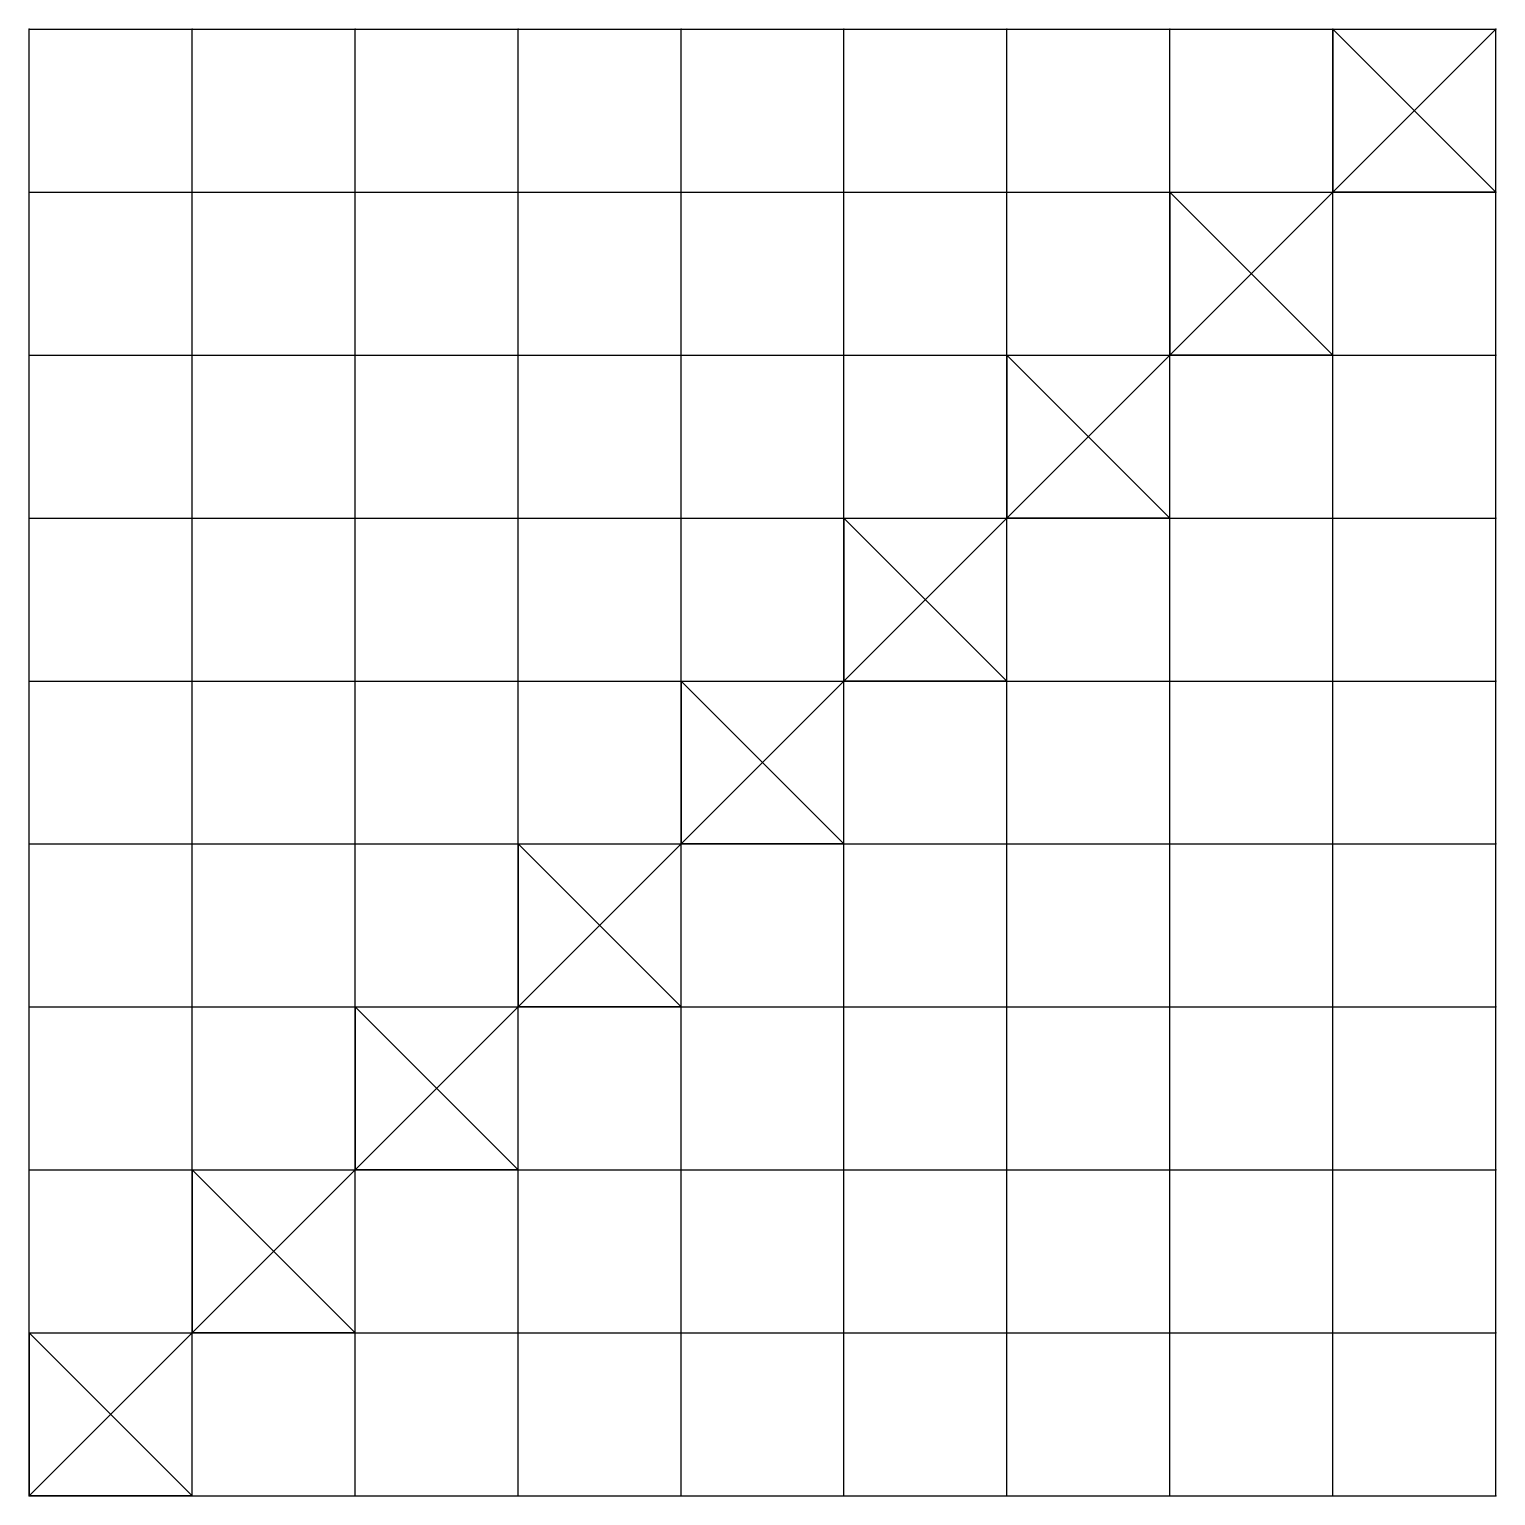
# Model space of a CAD drawing. Extents: x 0 to 90, y 0 to 90.
import ezdxf

# ---------------------------------------------------------------- set-up
doc = ezdxf.new("R2010")
doc.units = 0

msp = doc.modelspace()

# ---------------------------------------------------------------- linework, layer by layer
at = {"layer": 'DIAGONAL'}
for p, q in [((80, 80), (90, 90)), ((90, 80), (80, 90)), ((70, 70), (80, 80)), ((80, 70), (70, 80)), ((60, 60), (70, 70)), ((70, 60), (60, 70)), ((50, 50), (60, 60)), ((60, 50), (50, 60)), ((40, 40), (50, 50)), ((50, 40), (40, 50)), ((30, 30), (40, 40)), ((40, 30), (30, 40)), ((20, 20), (30, 30)), ((30, 20), (20, 30)), ((10, 10), (20, 20)), ((20, 10), (10, 20)), ((0, 0), (10, 10)), ((10, 0), (0, 10))]:
    msp.add_line(p, q, dxfattribs=at)
at = {"layer": 'DUPLICATE_REVERSED'}
for p, q in [((80, 90), (80, 80)), ((70, 80), (70, 70)), ((90, 80), (80, 80)), ((60, 70), (60, 60)), ((80, 70), (70, 70)), ((50, 60), (50, 50)), ((70, 60), (60, 60)), ((40, 50), (40, 40)), ((60, 50), (50, 50)), ((30, 40), (30, 30)), ((50, 40), (40, 40)), ((20, 30), (20, 20)), ((40, 30), (30, 30)), ((10, 20), (10, 10)), ((30, 20), (20, 20)), ((0, 10), (0, 0)), ((20, 10), (10, 10)), ((10, 0), (0, 0))]:
    msp.add_line(p, q, dxfattribs=at)
at = {"layer": 'GRID_HORIZONTAL'}
for p, q in [((0, 90), (10, 90)), ((10, 90), (20, 90)), ((20, 90), (30, 90)), ((30, 90), (40, 90)), ((40, 90), (50, 90)), ((50, 90), (60, 90)), ((60, 90), (70, 90)), ((70, 90), (80, 90)), ((80, 90), (90, 90)), ((0, 80), (10, 80)), ((10, 80), (20, 80)), ((20, 80), (30, 80)), ((30, 80), (40, 80)), ((40, 80), (50, 80)), ((50, 80), (60, 80)), ((60, 80), (70, 80)), ((70, 80), (80, 80)), ((80, 80), (90, 80)), ((0, 70), (10, 70)), ((10, 70), (20, 70)), ((20, 70), (30, 70)), ((30, 70), (40, 70)), ((40, 70), (50, 70)), ((50, 70), (60, 70)), ((60, 70), (70, 70)), ((70, 70), (80, 70)), ((80, 70), (90, 70)), ((0, 60), (10, 60)), ((10, 60), (20, 60)), ((20, 60), (30, 60)), ((30, 60), (40, 60)), ((40, 60), (50, 60)), ((50, 60), (60, 60)), ((60, 60), (70, 60)), ((70, 60), (80, 60)), ((80, 60), (90, 60)), ((0, 50), (10, 50)), ((10, 50), (20, 50)), ((20, 50), (30, 50)), ((30, 50), (40, 50)), ((40, 50), (50, 50)), ((50, 50), (60, 50)), ((60, 50), (70, 50)), ((70, 50), (80, 50)), ((80, 50), (90, 50)), ((0, 40), (10, 40)), ((10, 40), (20, 40)), ((20, 40), (30, 40)), ((30, 40), (40, 40)), ((40, 40), (50, 40)), ((50, 40), (60, 40)), ((60, 40), (70, 40)), ((70, 40), (80, 40)), ((80, 40), (90, 40)), ((0, 30), (10, 30)), ((10, 30), (20, 30)), ((20, 30), (30, 30)), ((30, 30), (40, 30)), ((40, 30), (50, 30)), ((50, 30), (60, 30)), ((60, 30), (70, 30)), ((70, 30), (80, 30)), ((80, 30), (90, 30)), ((0, 20), (10, 20)), ((10, 20), (20, 20)), ((20, 20), (30, 20)), ((30, 20), (40, 20)), ((40, 20), (50, 20)), ((50, 20), (60, 20)), ((60, 20), (70, 20)), ((70, 20), (80, 20)), ((80, 20), (90, 20)), ((0, 10), (10, 10)), ((10, 10), (20, 10)), ((20, 10), (30, 10)), ((30, 10), (40, 10)), ((40, 10), (50, 10)), ((50, 10), (60, 10)), ((60, 10), (70, 10)), ((70, 10), (80, 10)), ((80, 10), (90, 10)), ((0, 0), (10, 0)), ((10, 0), (20, 0)), ((20, 0), (30, 0)), ((30, 0), (40, 0)), ((40, 0), (50, 0)), ((50, 0), (60, 0)), ((60, 0), (70, 0)), ((70, 0), (80, 0)), ((80, 0), (90, 0))]:
    msp.add_line(p, q, dxfattribs=at)
at = {"layer": 'GRID_VERTICAL'}
for p, q in [((0, 80), (0, 90)), ((10, 80), (10, 90)), ((20, 80), (20, 90)), ((30, 80), (30, 90)), ((40, 80), (40, 90)), ((50, 80), (50, 90)), ((60, 80), (60, 90)), ((70, 80), (70, 90)), ((80, 80), (80, 90)), ((90, 80), (90, 90)), ((0, 70), (0, 80)), ((10, 70), (10, 80)), ((20, 70), (20, 80)), ((30, 70), (30, 80)), ((40, 70), (40, 80)), ((50, 70), (50, 80)), ((60, 70), (60, 80)), ((70, 70), (70, 80)), ((80, 70), (80, 80)), ((90, 70), (90, 80)), ((0, 60), (0, 70)), ((10, 60), (10, 70)), ((20, 60), (20, 70)), ((30, 60), (30, 70)), ((40, 60), (40, 70)), ((50, 60), (50, 70)), ((60, 60), (60, 70)), ((70, 60), (70, 70)), ((80, 60), (80, 70)), ((90, 60), (90, 70)), ((0, 50), (0, 60)), ((10, 50), (10, 60)), ((20, 50), (20, 60)), ((30, 50), (30, 60)), ((40, 50), (40, 60)), ((50, 50), (50, 60)), ((60, 50), (60, 60)), ((70, 50), (70, 60)), ((80, 50), (80, 60)), ((90, 50), (90, 60)), ((0, 40), (0, 50)), ((10, 40), (10, 50)), ((20, 40), (20, 50)), ((30, 40), (30, 50)), ((40, 40), (40, 50)), ((50, 40), (50, 50)), ((60, 40), (60, 50)), ((70, 40), (70, 50)), ((80, 40), (80, 50)), ((90, 40), (90, 50)), ((0, 30), (0, 40)), ((10, 30), (10, 40)), ((20, 30), (20, 40)), ((30, 30), (30, 40)), ((40, 30), (40, 40)), ((50, 30), (50, 40)), ((60, 30), (60, 40)), ((70, 30), (70, 40)), ((80, 30), (80, 40)), ((90, 30), (90, 40)), ((0, 20), (0, 30)), ((10, 20), (10, 30)), ((20, 20), (20, 30)), ((30, 20), (30, 30)), ((40, 20), (40, 30)), ((50, 20), (50, 30)), ((60, 20), (60, 30)), ((70, 20), (70, 30)), ((80, 20), (80, 30)), ((90, 20), (90, 30)), ((0, 10), (0, 20)), ((10, 10), (10, 20)), ((20, 10), (20, 20)), ((30, 10), (30, 20)), ((40, 10), (40, 20)), ((50, 10), (50, 20)), ((60, 10), (60, 20)), ((70, 10), (70, 20)), ((80, 10), (80, 20)), ((90, 10), (90, 20)), ((0, 0), (0, 10)), ((10, 0), (10, 10)), ((20, 0), (20, 10)), ((30, 0), (30, 10)), ((40, 0), (40, 10)), ((50, 0), (50, 10)), ((60, 0), (60, 10)), ((70, 0), (70, 10)), ((80, 0), (80, 10)), ((90, 0), (90, 10))]:
    msp.add_line(p, q, dxfattribs=at)
at = {"layer": 'MERGE_POINTS'}
for p in [(0, 90), (10, 90), (20, 90), (30, 90), (40, 90), (50, 90), (60, 90), (70, 90), (80, 90), (90, 90), (0, 80), (10, 80), (20, 80), (30, 80), (40, 80), (50, 80), (60, 80), (70, 80), (80, 80), (90, 80), (0, 70), (10, 70), (20, 70), (30, 70), (40, 70), (50, 70), (60, 70), (70, 70), (80, 70), (90, 70), (0, 60), (10, 60), (20, 60), (30, 60), (40, 60), (50, 60), (60, 60), (70, 60), (80, 60), (90, 60), (0, 50), (10, 50), (20, 50), (30, 50), (40, 50), (50, 50), (60, 50), (70, 50), (80, 50), (90, 50), (0, 40), (10, 40), (20, 40), (30, 40), (40, 40), (50, 40), (60, 40), (70, 40), (80, 40), (90, 40), (0, 30), (10, 30), (20, 30), (30, 30), (40, 30), (50, 30), (60, 30), (70, 30), (80, 30), (90, 30), (0, 20), (10, 20), (20, 20), (30, 20), (40, 20), (50, 20), (60, 20), (70, 20), (80, 20), (90, 20), (0, 10), (10, 10), (20, 10), (30, 10), (40, 10), (50, 10), (60, 10), (70, 10), (80, 10), (90, 10), (0, 0), (10, 0), (20, 0), (30, 0), (40, 0), (50, 0), (60, 0), (70, 0), (80, 0), (90, 0)]:
    msp.add_point(p, dxfattribs=at)
at = {"layer": 'MERGE_POINTS_NEAR'}
for p in [(0, 90), (10, 90), (20, 90), (30, 90), (40, 90), (50, 90), (60, 90), (70, 90), (80, 90), (90, 90), (0, 80), (10, 80), (20, 80), (30, 80), (40, 80), (50, 80), (60, 80), (70, 80), (80, 80), (90, 80), (0, 70), (10, 70), (20, 70), (30, 70), (40, 70), (50, 70), (60, 70), (70, 70), (80, 70), (90, 70), (0, 60), (10, 60), (20, 60), (30, 60), (40, 60), (50, 60), (60, 60), (70, 60), (80, 60), (90, 60), (0, 50), (10, 50), (20, 50), (30, 50), (40, 50), (50, 50), (60, 50), (70, 50), (80, 50), (90, 50), (0, 40), (10, 40), (20, 40), (30, 40), (40, 40), (50, 40), (60, 40), (70, 40), (80, 40), (90, 40), (0, 30), (10, 30), (20, 30), (30, 30), (40, 30), (50, 30), (60, 30), (70, 30), (80, 30), (90, 30), (0, 20), (10, 20), (20, 20), (30, 20), (40, 20), (50, 20), (60, 20), (70, 20), (80, 20), (90, 20), (0, 10), (10, 10), (20, 10), (30, 10), (40, 10), (50, 10), (60, 10), (70, 10), (80, 10), (90, 10), (0, 0), (10, 0), (20, 0), (30, 0), (40, 0), (50, 0), (60, 0), (70, 0), (80, 0), (90, 0)]:
    msp.add_point(p, dxfattribs=at)

doc.saveas('drawing.dxf')
